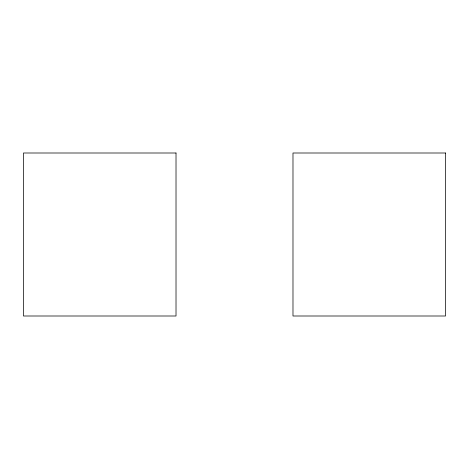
<?xml version="1.0" encoding="UTF-8"?>
<svg xmlns="http://www.w3.org/2000/svg" width="469" height="469" viewBox="0 0 469 469"><rect width="100%" height="100%" fill="white"/><g stroke="black" fill="none" stroke-linecap="round" stroke-linejoin="round"><path stroke-width="0.7" d="M176.016 153L23.45 153L23.45 316L176.016 316L176.016 153M445.55 153L292.984 153L292.984 316L445.55 316L445.55 153"/></g></svg>
